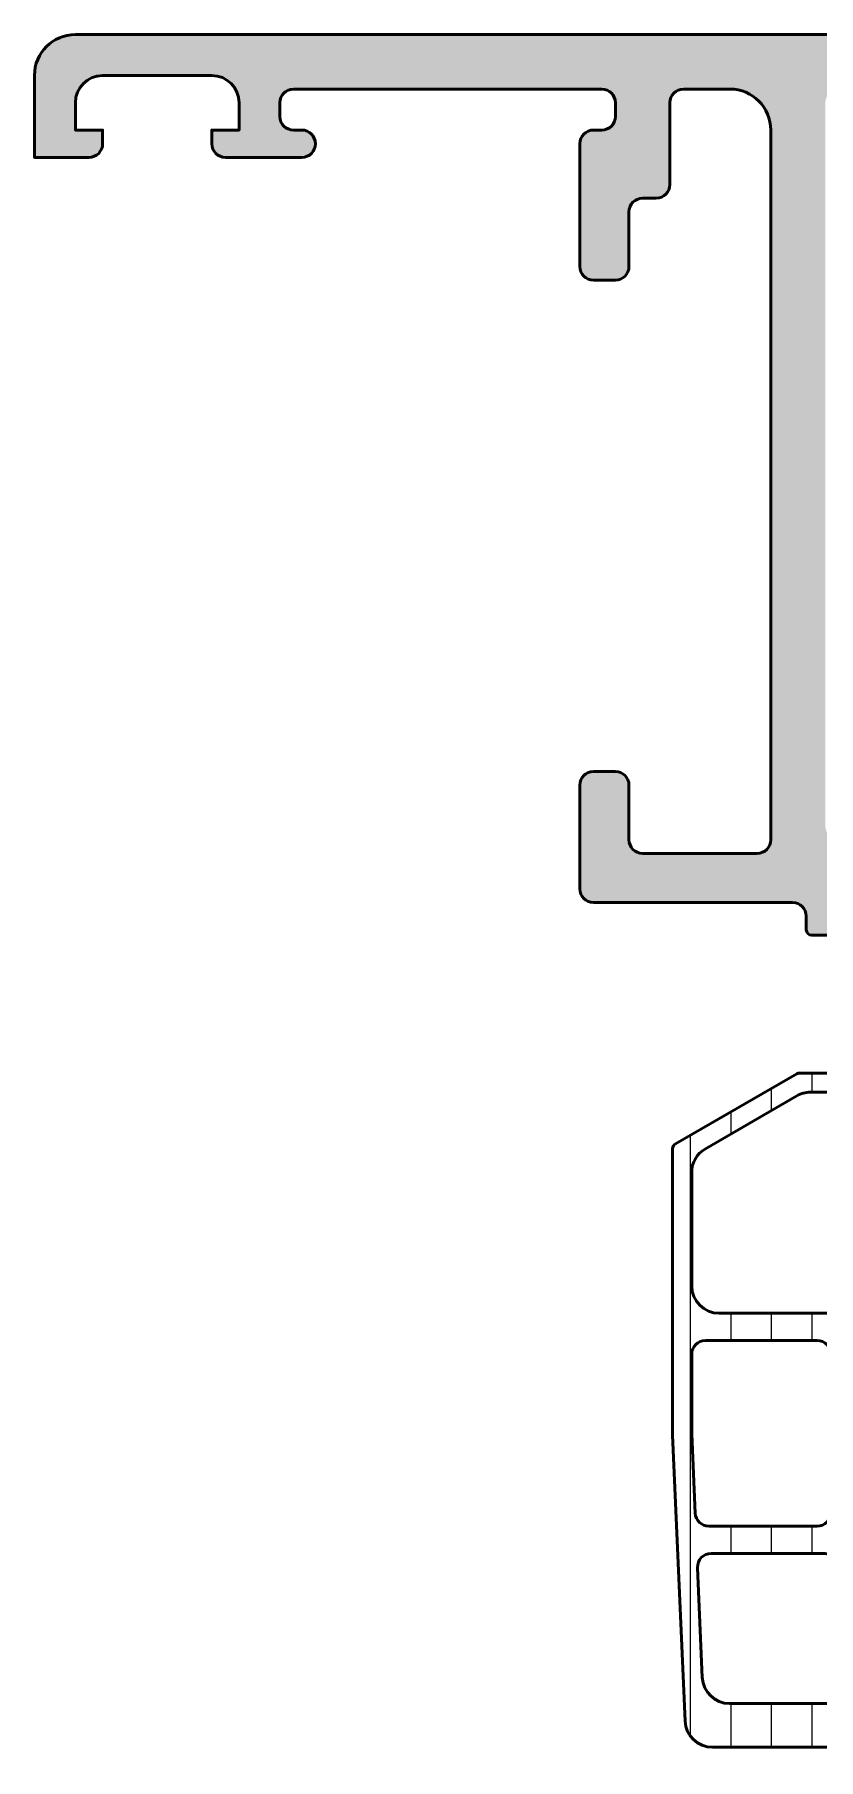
# Model space of a CAD drawing. Extents: x -30 to 140, y 11 to 85.
# Drawn here: x -30 to -1.2, y 21.8 to 85 of the extents above; entities that cross this region are included whole.
import ezdxf

# ---------------------------------------------------------------- set-up
doc = ezdxf.new("R2010")
doc.units = 0
for name, color, linetype, lineweight in [('0S-Alu contour', 7, 'Continuous', 50), ('0S-Alu hatch', 252, 'Continuous', 25), ('0S-Plastic contour', 254, 'Continuous', 50), ('0S-Plastic hatch', 253, 'Continuous', 25)]:
    doc.layers.add(name, color=color, linetype=linetype, lineweight=lineweight)

# ---------------------------------------------------------------- blocks, each defined once
blk = doc.blocks.new('469710__194B0E7C_7B0E_4F81_80D5_0639E736456E_')
at = {"layer": '0S-Alu hatch'}
h = blk.add_hatch(color=256, dxfattribs=at)
edge = h.paths.add_edge_path()
edge.add_line((133.0006443782831, 80.49660616326912), (130.2006443782831, 80.49660616326912))
edge.add_ellipse((130.2006443782831, 80.99660616326913), major_axis=(-0.5, 0), ratio=1, start_angle=-90, end_angle=90, ccw=False)
edge.add_line((130.2006443782831, 81.49660616326912), (130.5006443782831, 81.49660616326912))
edge.add_arc((130.5006443782831, 81.99660616326912), 0.5, 270, 360)
edge.add_line((131.0006443782832, 81.99660616326912), (131.0006443782832, 82.4966061632691))
edge.add_arc((130.5006443782831, 82.4966061632691), 0.5, 0, 90)
edge.add_line((130.5006443782831, 82.99660616326912), (119.2006443782831, 82.99660616326912))
edge.add_arc((119.2006443782831, 82.4966061632691), 0.5, 90, 180)
edge.add_line((118.7006443782831, 82.4966061632691), (118.7006443782831, 81.99660616326912))
edge.add_arc((119.2006443782831, 81.99660616326912), 0.5, 180, 270)
edge.add_line((119.2006443782831, 81.49660616326912), (119.5006443782832, 81.49660616326912))
edge.add_ellipse((119.5006443782832, 80.99660616326913), major_axis=(-0.5, 0), ratio=1, start_angle=180, end_angle=270, ccw=False)
edge.add_line((120.0006443782831, 80.99660616326913), (120.0006443782831, 76.49660616326912))
edge.add_ellipse((119.5006443782832, 76.49660616326912), major_axis=(-0.5, 0), ratio=1, start_angle=90, end_angle=180, ccw=False)
edge.add_line((119.5006443782832, 75.99660616326912), (118.7006443782831, 75.99660616326912))
edge.add_ellipse((118.7006443782831, 76.49660616326912), major_axis=(-0.5, 0), ratio=1, start_angle=0, end_angle=90, ccw=False)
edge.add_line((118.2006443782831, 76.49660616326912), (118.2006443782831, 78.49660616326912))
edge.add_arc((117.7006443782831, 78.49660616326912), 0.5, 0, 90)
edge.add_line((117.7006443782831, 78.99660616326912), (117.2006443782831, 78.99660616326912))
edge.add_ellipse((117.2006443782831, 79.49660616326912), major_axis=(-0.5, 0), ratio=1, start_angle=0, end_angle=90, ccw=False)
edge.add_line((116.7006443782831, 79.49660616326912), (116.7006443782831, 82.4966061632691))
edge.add_arc((116.2006443782831, 82.4966061632691), 0.5, 0, 90)
edge.add_line((116.2006443782831, 82.99660616326912), (114.5006443782832, 82.99660616326912))
edge.add_arc((114.5006443782832, 81.49660616326912), 1.5, 90, 180)
edge.add_line((113.0006443782831, 81.49660616326912), (113.0006443782831, 55.49660616326912))
edge.add_arc((113.5006443782831, 55.49660616326912), 0.5, 180, 270)
edge.add_line((113.5006443782831, 54.99660616326912), (117.7006443782831, 54.99660616326912))
edge.add_arc((117.7006443782831, 55.49660616326912), 0.5, 270, 360)
edge.add_line((118.2006443782831, 55.49660616326912), (118.2006443782831, 57.49660616326912))
edge.add_ellipse((118.7006443782831, 57.49660616326912), major_axis=(-0.5, 0), ratio=1, start_angle=270, end_angle=360, ccw=False)
edge.add_line((118.7006443782831, 57.99660616326912), (119.5006443782832, 57.99660616326912))
edge.add_ellipse((119.5006443782832, 57.49660616326912), major_axis=(-0.5, 0), ratio=1, start_angle=180, end_angle=270, ccw=False)
edge.add_line((120.0006443782831, 57.49660616326912), (120.0006443782831, 53.69660616326912))
edge.add_ellipse((119.5006443782832, 53.69660616326912), major_axis=(-0.5, 0), ratio=1, start_angle=90, end_angle=180, ccw=False)
edge.add_line((119.5006443782832, 53.19660616326912), (112.2006443782831, 53.19660616326912))
edge.add_arc((112.2006443782831, 52.69660616326913), 0.5, 90, 180)
edge.add_line((111.7006443782831, 52.69660616326913), (111.7006443782831, 52.19660616326912))
edge.add_ellipse((111.5006443782831, 52.19660616326912), major_axis=(-0.1999999999999886, 0), ratio=1, start_angle=90, end_angle=180, ccw=False)
edge.add_line((111.5006443782831, 51.99660616326912), (110.4006443782831, 51.99660616326912))
edge.add_ellipse((110.4006443782831, 52.19660616326912), major_axis=(-0.1999999999999886, 0), ratio=1, start_angle=0, end_angle=90, ccw=False)
edge.add_line((110.2006443782831, 52.19660616326912), (110.2006443782831, 52.69660616326913))
edge.add_arc((109.7006443782831, 52.69660616326913), 0.5, 0, 90)
edge.add_line((109.7006443782831, 53.19660616326913), (108.2006443782831, 53.19660616326912))
edge.add_arc((108.2006443782831, 52.69660616326913), 0.5, 90, 180)
edge.add_line((107.7006443782831, 52.69660616326913), (107.7006443782831, 51.99660616326912))
edge.add_arc((107.8006443782832, 51.71376345079449), 0.300000000000007, 109.4712206344939, 180)
edge.add_line((107.5006443782831, 51.71376345079449), (107.5006443782831, 51.27944887574373))
edge.add_arc((107.8006443782832, 51.27944887574373), 0.3000000000000114, 180, 250.5287793655056)
edge.add_line((107.7006443782831, 50.99660616326911), (107.7006443782831, 49.09660616326915))
edge.add_ellipse((107.4006443782831, 49.09660616326915), major_axis=(-0.3000000000000398, 0), ratio=1, start_angle=90, end_angle=180, ccw=False)
edge.add_line((107.4006443782831, 48.79660616326911), (106.4106443782832, 48.79660616326912))
edge.add_ellipse((106.4106443782832, 49.09660616326917), major_axis=(-0.3000000000000398, 0), ratio=1, start_angle=0, end_angle=90, ccw=False)
edge.add_line((106.1106443782831, 49.09660616326917), (106.1106443782832, 51.79660616326911))
edge.add_arc((105.9106443782831, 51.79660616326911), 0.200000000000017, 0, 90)
edge.add_line((105.9106443782831, 51.99660616326912), (101.7006443782831, 51.99660616326912))
edge.add_arc((101.7006443782831, 51.49660616326912), 0.5000000000000071, 90, 180)
edge.add_line((101.2006443782831, 51.49660616326912), (101.2006443782831, 50.79660616326912))
edge.add_line((101.2006443782831, 50.79660616326912), (102.5821398359055, 48.40378584024158))
edge.add_ellipse((102.4625245936348, 48.33472594791743), major_axis=(-0.1381197846483035, 0), ratio=1, start_angle=90, end_angle=209.9999999999983, ccw=False)
edge.add_ellipse((102.4625245936348, 53.19660616326912), major_axis=(-4.999999999999985, 0), ratio=1, start_angle=7.312021926266823, end_angle=90, ccw=False)
edge.add_arc((97.00725191484051, 52.49660616326913), 0.5000000000000064, 7.312021926267911, 89.99999999999675)
edge.add_line((97.00725191484052, 52.99660616326914), (56.50064437828317, 52.99660616326911))
edge.add_arc((56.50064437828317, 52.49660616326911), 0.5, 90, 180)
edge.add_line((56.00064437828317, 52.49660616326911), (56.00064437828317, 48.69660616326913))
edge.add_ellipse((55.50064437828317, 48.69660616326913), major_axis=(-0.5, 0), ratio=1, start_angle=90, end_angle=180, ccw=False)
edge.add_line((55.50064437828317, 48.19660616326913), (54.50064437828316, 48.19660616326913))
edge.add_ellipse((54.50064437828316, 48.69660616326913), major_axis=(-0.5, 0), ratio=1, start_angle=0, end_angle=90, ccw=False)
edge.add_line((54.00064437828317, 48.69660616326913), (54.00064437828317, 52.49660616326911))
edge.add_arc((53.50064437828317, 52.49660616326911), 0.5, 0, 90)
edge.add_line((53.50064437828317, 52.99660616326911), (12.9940368417258, 52.99660616326911))
edge.add_arc((12.9940368417258, 52.49660616326913), 0.4999999999999929, 90, 172.6879780737331)
edge.add_ellipse((7.538764162931471, 53.19660616326912), major_axis=(-4.999999999999994, 0), ratio=1, start_angle=90, end_angle=172.6879780737333, ccw=False)
edge.add_ellipse((7.538764162931471, 48.33472594791743), major_axis=(-0.1381197846482891, 0), ratio=1, start_angle=-29.999999999998693, end_angle=90, ccw=False)
edge.add_line((7.419148920660816, 48.40378584024157), (8.80064437828318, 50.79660616326912))
edge.add_line((8.80064437828318, 50.79660616326912), (8.80064437828318, 51.49660616326912))
edge.add_arc((8.30064437828318, 51.49660616326912), 0.5, 0, 90)
edge.add_line((8.30064437828318, 51.99660616326912), (4.090644378283144, 51.99660616326912))
edge.add_arc((4.090644378283144, 51.79660616326911), 0.200000000000017, 90, 180)
edge.add_line((3.890644378283127, 51.79660616326911), (3.890644378283155, 49.09660616326915))
edge.add_ellipse((3.590644378283144, 49.09660616326917), major_axis=(-0.3000000000000114, 0), ratio=1, start_angle=89.9999999999946, end_angle=180, ccw=False)
edge.add_line((3.590644378283116, 48.79660616326916), (2.600644378283192, 48.79660616326911))
edge.add_ellipse((2.600644378283192, 49.09660616326915), major_axis=(-0.3000000000000398, 0), ratio=1, start_angle=0, end_angle=90, ccw=False)
edge.add_line((2.300644378283152, 49.09660616326915), (2.30064437828318, 50.99660616326911))
edge.add_arc((2.200644378283158, 51.27944887574373), 0.3000000000000003, 289.4712206344948, 360)
edge.add_line((2.500644378283155, 51.27944887574373), (2.500644378283169, 51.71376345079449))
edge.add_arc((2.200644378283158, 51.71376345079449), 0.3000000000000114, 0, 70.52877936550564)
edge.add_line((2.30064437828318, 51.99660616326912), (2.30064437828318, 52.69660616326913))
edge.add_arc((1.80064437828318, 52.69660616326913), 0.5, 0, 90)
edge.add_line((1.80064437828318, 53.19660616326913), (0.3006443782831809, 53.19660616326912))
edge.add_arc((0.3006443782831809, 52.69660616326913), 0.5, 90, 180)
edge.add_line((-0.1993556217168191, 52.69660616326913), (-0.1993556217168191, 52.19660616326912))
edge.add_ellipse((-0.3993556217168077, 52.19660616326912), major_axis=(-0.1999999999999886, 0), ratio=1, start_angle=90, end_angle=180, ccw=False)
edge.add_line((-0.3993556217168077, 51.99660616326912), (-1.49935562171683, 51.99660616326912))
edge.add_ellipse((-1.49935562171683, 52.19660616326912), major_axis=(-0.1999999999999886, 0), ratio=1, start_angle=0, end_angle=90, ccw=False)
edge.add_line((-1.699355621716819, 52.19660616326912), (-1.699355621716819, 52.69660616326913))
edge.add_arc((-2.199355621716819, 52.69660616326913), 0.5, 0, 90)
edge.add_line((-2.199355621716819, 53.19660616326913), (-9.49935562171683, 53.19660616326912))
edge.add_ellipse((-9.49935562171683, 53.6966061632691), major_axis=(-0.4999999999999858, 0), ratio=1, start_angle=0, end_angle=90, ccw=False)
edge.add_line((-9.999355621716816, 53.6966061632691), (-9.99935562171683, 57.49660616326912))
edge.add_ellipse((-9.49935562171683, 57.49660616326912), major_axis=(-0.5, 0), ratio=1, start_angle=270, end_angle=360, ccw=False)
edge.add_line((-9.49935562171683, 57.99660616326912), (-8.699355621716819, 57.99660616326912))
edge.add_ellipse((-8.699355621716819, 57.49660616326912), major_axis=(-0.5, 0), ratio=1, start_angle=180, end_angle=270, ccw=False)
edge.add_line((-8.199355621716819, 57.49660616326912), (-8.199355621716819, 55.49660616326912))
edge.add_arc((-7.699355621716819, 55.49660616326912), 0.5, 180, 270)
edge.add_line((-7.699355621716819, 54.99660616326912), (-3.49935562171683, 54.99660616326912))
edge.add_arc((-3.49935562171683, 55.49660616326912), 0.5, 270, 360)
edge.add_line((-2.99935562171683, 55.49660616326912), (-2.99935562171683, 81.49660616326912))
edge.add_arc((-4.49935562171683, 81.49660616326912), 1.5, 0, 90)
edge.add_line((-4.49935562171683, 82.99660616326912), (-6.199355621716819, 82.99660616326912))
edge.add_arc((-6.199355621716819, 82.4966061632691), 0.5, 90, 180)
edge.add_line((-6.699355621716819, 82.4966061632691), (-6.699355621716819, 79.49660616326912))
edge.add_ellipse((-7.199355621716819, 79.49660616326912), major_axis=(-0.5, 0), ratio=1, start_angle=90, end_angle=180, ccw=False)
edge.add_line((-7.199355621716819, 78.99660616326912), (-7.699355621716819, 78.99660616326912))
edge.add_arc((-7.699355621716819, 78.49660616326912), 0.5, 90, 180)
edge.add_line((-8.199355621716819, 78.49660616326912), (-8.199355621716819, 76.49660616326912))
edge.add_ellipse((-8.699355621716819, 76.49660616326912), major_axis=(-0.5, 0), ratio=1, start_angle=90, end_angle=180, ccw=False)
edge.add_line((-8.699355621716819, 75.99660616326912), (-9.49935562171683, 75.99660616326912))
edge.add_ellipse((-9.49935562171683, 76.49660616326912), major_axis=(-0.5, 0), ratio=1, start_angle=0, end_angle=90, ccw=False)
edge.add_line((-9.99935562171683, 76.49660616326912), (-9.99935562171683, 80.99660616326913))
edge.add_ellipse((-9.49935562171683, 80.99660616326913), major_axis=(-0.5, 0), ratio=1, start_angle=270, end_angle=360, ccw=False)
edge.add_line((-9.49935562171683, 81.49660616326912), (-9.199355621716819, 81.49660616326912))
edge.add_arc((-9.199355621716819, 81.99660616326912), 0.5, 270, 360)
edge.add_line((-8.699355621716819, 81.99660616326912), (-8.699355621716848, 82.4966061632691))
edge.add_arc((-9.199355621716819, 82.4966061632691), 0.5, 0, 90)
edge.add_line((-9.199355621716819, 82.99660616326912), (-20.49935562171683, 82.99660616326912))
edge.add_arc((-20.49935562171683, 82.4966061632691), 0.5, 90, 180)
edge.add_line((-20.99935562171683, 82.4966061632691), (-20.99935562171683, 81.99660616326912))
edge.add_arc((-20.49935562171683, 81.99660616326912), 0.5, 180, 270)
edge.add_line((-20.49935562171683, 81.49660616326912), (-20.19935562171682, 81.49660616326912))
edge.add_ellipse((-20.19935562171682, 80.99660616326913), major_axis=(-0.5, 0), ratio=1, start_angle=90, end_angle=270, ccw=False)
edge.add_line((-20.19935562171682, 80.49660616326912), (-22.99935562171683, 80.49660616326912))
edge.add_ellipse((-22.99935562171683, 80.99660616326913), major_axis=(-0.5, 0), ratio=1, start_angle=0, end_angle=90, ccw=False)
edge.add_line((-23.49935562171683, 80.99660616326913), (-23.49935562171683, 81.49660616326912))
edge.add_line((-23.49935562171683, 81.49660616326912), (-22.49935562171683, 81.49660616326912))
edge.add_line((-22.49935562171683, 81.49660616326912), (-22.49935562171683, 82.4966061632691))
edge.add_arc((-23.49935562171683, 82.4966061632691), 1, 0, 90)
edge.add_line((-23.49935562171683, 83.49660616326913), (-27.49935562171683, 83.49660616326913))
edge.add_arc((-27.49935562171683, 82.4966061632691), 1, 90, 180)
edge.add_line((-28.49935562171683, 82.4966061632691), (-28.49935562171683, 81.49660616326912))
edge.add_line((-28.49935562171683, 81.49660616326912), (-27.49935562171683, 81.49660616326912))
edge.add_line((-27.49935562171683, 81.49660616326912), (-27.49935562171683, 80.99660616326913))
edge.add_ellipse((-27.99935562171683, 80.99660616326913), major_axis=(-0.5, 0), ratio=1, start_angle=90, end_angle=180, ccw=False)
edge.add_line((-27.99935562171683, 80.49660616326912), (-29.99935562171683, 80.49660616326912))
edge.add_line((-29.99935562171683, 80.49660616326912), (-29.99935562171683, 83.49660616326913))
edge.add_ellipse((-28.49935562171683, 83.49660616326913), major_axis=(-1.5, 0), ratio=1, start_angle=270, end_angle=360, ccw=False)
edge.add_line((-28.49935562171683, 84.9966061632691), (138.5006443782831, 84.9966061632691))
edge.add_ellipse((138.5006443782831, 83.49660616326913), major_axis=(-1.5, 0), ratio=1, start_angle=180, end_angle=270, ccw=False)
edge.add_line((140.0006443782831, 83.49660616326913), (140.0006443782831, 80.49660616326912))
edge.add_line((140.0006443782831, 80.49660616326912), (138.0006443782831, 80.49660616326912))
edge.add_ellipse((138.0006443782831, 80.99660616326913), major_axis=(-0.5, 0), ratio=1, start_angle=0, end_angle=90, ccw=False)
edge.add_line((137.5006443782831, 80.99660616326913), (137.5006443782831, 81.49660616326912))
edge.add_line((137.5006443782831, 81.49660616326912), (138.5006443782831, 81.49660616326912))
edge.add_line((138.5006443782831, 81.49660616326912), (138.5006443782831, 82.4966061632691))
edge.add_arc((137.5006443782831, 82.4966061632691), 1, 0, 90)
edge.add_line((137.5006443782831, 83.49660616326913), (133.5006443782831, 83.49660616326913))
edge.add_arc((133.5006443782831, 82.4966061632691), 1, 90, 180)
edge.add_line((132.5006443782831, 82.4966061632691), (132.5006443782831, 81.49660616326912))
edge.add_line((132.5006443782831, 81.49660616326912), (133.5006443782831, 81.49660616326912))
edge.add_line((133.5006443782831, 81.49660616326912), (133.5006443782831, 80.99660616326913))
edge.add_ellipse((133.0006443782831, 80.99660616326913), major_axis=(-0.5, 0), ratio=1, start_angle=90, end_angle=180, ccw=False)
edge = h.paths.add_edge_path()
edge.add_arc((110.5006443782831, 82.4966061632691), 0.5, 0, 90)
edge.add_line((110.5006443782831, 82.99660616326912), (-0.4993556217168305, 82.99660616326912))
edge.add_arc((-0.4993556217168305, 82.4966061632691), 0.5, 90, 180)
edge.add_line((-0.9993556217168303, 82.4966061632691), (-0.9993556217168303, 55.99660616326911))
edge.add_arc((-0.4993556217168305, 55.99660616326911), 0.5, 180, 270)
edge.add_line((-0.4993556217168305, 55.49660616326911), (23.50064437828317, 55.49660616326912))
edge.add_arc((23.50064437828317, 55.99660616326912), 0.5, 270, 360)
edge.add_line((24.00064437828317, 55.99660616326912), (24.00064437828317, 59.28850691972127))
edge.add_arc((23.50064437828317, 59.28850691972127), 0.5, 0, 67.97568716295794)
edge.add_ellipse((25.00064437828317, 62.9966061632691), major_axis=(-3.5, 0), ratio=1, start_angle=0, end_angle=67.9756871629578, ccw=False)
edge.add_line((21.50064437828317, 62.9966061632691), (21.50064437828317, 66.99660616326912))
edge.add_ellipse((22.00064437828317, 66.99660616326912), major_axis=(-0.5, 0), ratio=1, start_angle=270, end_angle=360, ccw=False)
edge.add_line((22.00064437828317, 67.49660616326912), (23.55064437828335, 67.49660616326912))
edge.add_ellipse((23.55064437828335, 66.99660616326912), major_axis=(-0.5, 0), ratio=1, start_angle=180, end_angle=270, ccw=False)
edge.add_line((24.05064437828335, 66.99660616326912), (24.05064437828315, 64.2213510346607))
edge.add_ellipse((23.75064437828317, 64.2213510346607), major_axis=(-0.3000000000000011, 0), ratio=1, start_angle=60.06220358873628, end_angle=180, ccw=False)
edge.add_arc((25.00064437828317, 62.9966061632691), 1.700000000000005, 145.4229183880537, 214.5770816119463)
edge.add_ellipse((23.75064437828317, 61.77186129187752), major_axis=(-0.2999999999999829, 0), ratio=1, start_angle=180, end_angle=299.9377964112651, ccw=False)
edge.add_line((24.05064437828315, 61.77186129187752), (24.05064437828315, 61.29366752667648))
edge.add_arc((25.00064437828317, 62.99660616326912), 1.950000000000003, 240.8446345737166, 299.1553654262835)
edge.add_line((25.95064437828319, 61.29366752667649), (25.95064437828319, 61.77186129187752))
edge.add_ellipse((26.25064437828317, 61.77186129187754), major_axis=(-0.2999999999999888, 0), ratio=1, start_angle=240.0622035887343, end_angle=360, ccw=False)
edge.add_arc((25.00064437828317, 62.99660616326912), 1.700000000000005, 325.4229183880535, 394.5770816119463)
edge.add_ellipse((26.25064437828317, 64.2213510346607), major_axis=(-0.3000000000000114, 0), ratio=1, start_angle=0, end_angle=119.93779641126511, ccw=False)
edge.add_line((25.95064437828316, 64.2213510346607), (25.95064437828316, 64.49660616326909))
edge.add_ellipse((26.95064437828319, 64.49660616326908), major_axis=(-1.000000000000035, 0), ratio=1, start_angle=269.9999999999984, end_angle=360, ccw=False)
edge.add_line((26.95064437828321, 65.49660616326912), (27.00064437828317, 65.49660616326912))
edge.add_ellipse((27.00064437828317, 64.49660616326908), major_axis=(-1.000000000000028, 0), ratio=1, start_angle=216.8698976458454, end_angle=270, ccw=False)
edge.add_ellipse((25.00064437828317, 62.9966061632691), major_axis=(-3.500000000000007, 0), ratio=1, start_angle=112.02431283704209, end_angle=216.869897645844, ccw=False)
edge.add_arc((26.50064437828317, 59.28850691972127), 0.500000000000002, 112.0243128370424, 180)
edge.add_line((26.00064437828317, 59.28850691972127), (26.00064437828317, 55.99660616326911))
edge.add_arc((26.50064437828317, 55.99660616326911), 0.5, 180, 270)
edge.add_line((26.50064437828317, 55.49660616326911), (83.50064437828317, 55.49660616326913))
edge.add_arc((83.50064437828317, 55.99660616326913), 0.5, 270, 360)
edge.add_line((84.00064437828318, 55.99660616326913), (84.00064437828318, 59.28850691972127))
edge.add_arc((83.50064437828317, 59.28850691972127), 0.5, 0, 67.97568716295794)
edge.add_ellipse((85.00064437828317, 62.9966061632691), major_axis=(-3.50000000000001, 0), ratio=1, start_angle=-36.86989764584399, end_angle=67.97568716295791, ccw=False)
edge.add_ellipse((83.00064437828316, 64.49660616326909), major_axis=(-1.000000000000028, 0), ratio=1, start_angle=270, end_angle=323.1301023541553, ccw=False)
edge.add_line((83.00064437828316, 65.49660616326912), (83.05064437828312, 65.49660616326912))
edge.add_ellipse((83.05064437828315, 64.49660616326908), major_axis=(-1.000000000000028, 0), ratio=1, start_angle=180, end_angle=270.00000000000165, ccw=False)
edge.add_line((84.05064437828318, 64.49660616326908), (84.05064437828315, 64.2213510346607))
edge.add_ellipse((83.75064437828317, 64.2213510346607), major_axis=(-0.3000000000000011, 0), ratio=1, start_angle=60.06220358873628, end_angle=180, ccw=False)
edge.add_arc((85.00064437828317, 62.99660616326912), 1.699999999999997, 145.4229183880541, 214.5770816119461)
edge.add_ellipse((83.75064437828317, 61.77186129187754), major_axis=(-0.2999999999999829, 0), ratio=1, start_angle=180, end_angle=299.9377964112644, ccw=False)
edge.add_line((84.05064437828315, 61.77186129187754), (84.05064437828315, 61.29366752667648))
edge.add_arc((85.00064437828317, 62.99660616326912), 1.950000000000003, 240.8446345737166, 299.1553654262835)
edge.add_line((85.95064437828319, 61.29366752667649), (85.95064437828319, 61.77186129187752))
edge.add_ellipse((86.25064437828317, 61.77186129187754), major_axis=(-0.2999999999999888, 0), ratio=1, start_angle=240.0622035887343, end_angle=360, ccw=False)
edge.add_arc((85.00064437828317, 62.99660616326912), 1.700000000000005, 325.4229183880535, 394.5770816119463)
edge.add_ellipse((86.25064437828317, 64.2213510346607), major_axis=(-0.3000000000000114, 0), ratio=1, start_angle=0, end_angle=119.93779641126511, ccw=False)
edge.add_line((85.95064437828316, 64.2213510346607), (85.95064437828297, 66.99660616326908))
edge.add_ellipse((86.45064437828299, 66.99660616326912), major_axis=(-0.5, 0), ratio=1, start_angle=270, end_angle=360, ccw=False)
edge.add_line((86.45064437828299, 67.49660616326912), (88.00064437828316, 67.49660616326912))
edge.add_ellipse((88.00064437828316, 66.99660616326912), major_axis=(-0.5, 0), ratio=1, start_angle=180, end_angle=270, ccw=False)
edge.add_line((88.50064437828317, 66.99660616326912), (88.50064437828317, 62.99660616326911))
edge.add_ellipse((85.00064437828317, 62.9966061632691), major_axis=(-3.5, 0), ratio=1, start_angle=112.02431283704209, end_angle=180, ccw=False)
edge.add_arc((86.50064437828318, 59.28850691972127), 0.500000000000002, 112.024312837042, 180)
edge.add_line((86.00064437828317, 59.28850691972127), (86.00064437828317, 55.99660616326914))
edge.add_arc((86.50064437828318, 55.99660616326913), 0.5, 180, 270.0000000000033)
edge.add_line((86.50064437828318, 55.49660616326913), (110.5006443782831, 55.49660616326914))
edge.add_arc((110.5006443782831, 55.99660616326914), 0.5, 270, 360)
edge.add_line((111.0006443782831, 55.99660616326914), (111.0006443782831, 82.4966061632691))
at = {"layer": '0S-Alu contour', "color": 7}
for points in [[(-28.49935562171683, 84.9966061632691), (138.5006443782831, 84.9966061632691)], [(-27.99935562171683, 80.49660616326912), (-29.99935562171683, 80.49660616326912), (-29.99935562171683, 83.49660616326913)], [(-23.49935562171683, 83.49660616326913), (-27.49935562171683, 83.49660616326913)], [(-9.199355621716819, 82.99660616326912), (-20.49935562171683, 82.99660616326912)], [(-4.49935562171683, 82.99660616326912), (-6.199355621716819, 82.99660616326912)], [(-28.49935562171683, 82.4966061632691), (-28.49935562171683, 81.49660616326912), (-27.49935562171683, 81.49660616326912), (-27.49935562171683, 80.99660616326913)], [(-23.49935562171683, 80.99660616326913), (-23.49935562171683, 81.49660616326912), (-22.49935562171683, 81.49660616326912), (-22.49935562171683, 82.4966061632691)], [(-20.99935562171683, 82.4966061632691), (-20.99935562171683, 81.99660616326912)], [(-8.699355621716819, 81.99660616326912), (-8.699355621716848, 82.4966061632691)], [(-6.699355621716819, 82.4966061632691), (-6.699355621716819, 79.49660616326912)], [(-20.49935562171683, 81.49660616326912), (-20.19935562171682, 81.49660616326912)], [(-9.99935562171683, 76.49660616326912), (-9.99935562171683, 80.99660616326913)], [(-9.49935562171683, 81.49660616326912), (-9.199355621716819, 81.49660616326912)], [(-2.99935562171683, 55.49660616326912), (-2.99935562171683, 81.49660616326912)], [(-20.19935562171682, 80.49660616326912), (-22.99935562171683, 80.49660616326912)], [(-8.199355621716819, 78.49660616326912), (-8.199355621716819, 76.49660616326912)], [(-7.199355621716819, 78.99660616326912), (-7.699355621716819, 78.99660616326912)], [(-8.699355621716819, 75.99660616326912), (-9.49935562171683, 75.99660616326912)], [(-9.49935562171683, 57.99660616326912), (-8.699355621716819, 57.99660616326912)], [(-9.999355621716816, 53.6966061632691), (-9.99935562171683, 57.49660616326912)], [(-8.199355621716819, 57.49660616326912), (-8.199355621716819, 55.49660616326912)], [(-7.699355621716819, 54.99660616326912), (-3.49935562171683, 54.99660616326912)], [(-2.199355621716819, 53.19660616326913), (-9.49935562171683, 53.19660616326912)], [(-1.699355621716819, 52.19660616326912), (-1.699355621716819, 52.69660616326913)], [(-0.3993556217168077, 51.99660616326912), (-1.49935562171683, 51.99660616326912)]]:
    blk.add_lwpolyline(points, dxfattribs=at)
at = {"layer": '0S-Alu contour', "color": 7, "extrusion": (0, 0, -1)}
for centre, radius, start, end in [((28.49935562171683, 83.49660616326913), 1.5, 0, 90), ((27.99935562171683, 80.99660616326913), 0.5, 180, 270), ((22.99935562171683, 80.99660616326913), 0.5, 270, 0), ((20.19935562171682, 80.99660616326913), 0.5, 90, 270), ((9.49935562171683, 80.99660616326913), 0.5, 0, 90), ((7.199355621716819, 79.49660616326912), 0.5, 180, 270), ((9.49935562171683, 76.49660616326912), 0.5, 270, 0), ((8.699355621716819, 76.49660616326912), 0.5, 180, 270), ((9.49935562171683, 57.49660616326912), 0.5, 0, 90), ((8.699355621716819, 57.49660616326912), 0.5, 90, 180), ((9.49935562171683, 53.6966061632691), 0.4999999999999858, 270, 0), ((1.49935562171683, 52.19660616326912), 0.1999999999999886, 270, 0)]:
    blk.add_arc(centre, radius, start, end, dxfattribs=at)
at = {"layer": '0S-Alu contour', "color": 7}
for centre, radius, start, end in [((-27.49935562171683, 82.4966061632691), 1, 90, 180), ((-23.49935562171683, 82.4966061632691), 1, 0, 90), ((-20.49935562171683, 82.4966061632691), 0.5, 90, 180), ((-9.199355621716819, 82.4966061632691), 0.5, 0, 90), ((-6.199355621716819, 82.4966061632691), 0.5, 90, 180), ((-4.49935562171683, 81.49660616326912), 1.5, 0, 90), ((-20.49935562171683, 81.99660616326912), 0.5, 180, 270), ((-9.199355621716819, 81.99660616326912), 0.5, 270, 0), ((-7.699355621716819, 78.49660616326912), 0.5, 90, 180), ((-7.699355621716819, 55.49660616326912), 0.5, 180, 270), ((-3.49935562171683, 55.49660616326912), 0.5, 270, 0), ((-2.199355621716819, 52.69660616326913), 0.5, 0, 90)]:
    blk.add_arc(centre, radius, start, end, dxfattribs=at)
blk = doc.blocks.new('278043__5DA3A307_9FDA_4F9B_BC77_77CA579B239A___285E63DD_7C89_4695_984F_07F0DBDED128_')
at = {"layer": '0S-Plastic hatch'}
h = blk.add_hatch(dxfattribs=at)
h.set_pattern_fill('ANSI31', color=256, scale=0.4680000000000001, angle=45, style=0)
h.set_pattern_definition([(90, (0, 0), (-1.4859, 0), [])])
edge = h.paths.add_edge_path()
edge.add_line((-2.045778623709338, 46.91981124402603), (-6.499368462195576, 44.3485299519158))
edge.add_arc((-6.399368462195582, 44.17532487115892), 0.1999999999999902, 119.9999999999997, 180)
edge.add_line((-6.59936846219557, 44.17532487115892), (-6.59936846219557, 33.7203090151069))
edge.add_arc((-5.599368462195542, 33.72030901510687), 1.000000000000028, 180, 182.499999999998)
edge.add_line((-6.598416683777429, 33.67668962774157), (-6.141124941522605, 23.20298677590379))
edge.add_arc((-5.142076719940746, 23.24660616326913), 1.000000000000001, 182.5000000000001, 269.9999999999998)
edge.add_line((-5.142076719940749, 22.24660616326913), (2.100631537804446, 22.24660616326913))
edge.add_ellipse((2.100631537804446, 22.04660616326914), major_axis=(-0.1999999999999886, 0), ratio=1, start_angle=180, end_angle=270, ccw=False)
edge.add_line((2.300631537804434, 22.04660616326914), (2.300631537804434, 21.99660616326913))
edge.add_arc((2.500631537804423, 21.99660616326913), 0.1999999999999886, 180, 270)
edge.add_line((2.500631537804423, 21.79660616326914), (4.131022590738041, 21.79660616326913))
edge.add_arc((4.131022590738041, 21.99660616326911), 0.1999999999999886, 270, 355.0000000000033)
edge.add_line((4.330261530356381, 21.97917501471959), (4.399489947231955, 22.77045944044482))
edge.add_arc((4.100631537804446, 22.79660616326913), 0.299999999999987, 354.9999999999978, 450)
edge.add_line((4.100631537804446, 23.09660616326912), (3.713968372542183, 23.09660616326912))
edge.add_ellipse((5.300631537804434, 23.94660616326913), major_axis=(-1.800000000000008, 0), ratio=1, start_angle=151.8213572594703, end_angle=28.178642740529824, ccw=False)
edge.add_line((6.887294703066686, 23.09660616326912), (6.500631537804423, 23.09660616326912))
edge.add_arc((6.500631537804423, 22.79660616326913), 0.29999999999999, 90, 185.0000000000022)
edge.add_line((6.201773128376913, 22.77045944044482), (6.271001545252488, 21.97917501471959))
edge.add_arc((6.470240484870828, 21.99660616326911), 0.1999999999999897, 184.9999999999967, 270)
edge.add_line((6.470240484870828, 21.79660616326913), (8.100631537804446, 21.79660616326913))
edge.add_arc((8.100631537804446, 22.29660616326913), 0.5, 270, 360)
edge.add_line((8.600631537804446, 22.29660616326913), (8.600631537804446, 24.79660616326913))
edge.add_ellipse((10.10063153780444, 24.79660616326913), major_axis=(-1.5, 0), ratio=1, start_angle=270, end_angle=360, ccw=False)
edge.add_line((10.10063153780444, 26.29660616326912), (12.04406016638728, 26.29660616326912))
edge.add_ellipse((12.04406016638725, 23.79660616326913), major_axis=(-2.499999999999985, 0), ratio=1, start_angle=224.4270040008051, end_angle=269.9999999999994, ccw=False)
edge.add_arc((14.90063153780443, 26.59660616326914), 1.500000000000039, 224.4270040008061, 270)
edge.add_line((14.90063153780443, 25.0966061632691), (17.4256315378044, 25.09660616326912))
edge.add_arc((17.42563153780443, 26.59660616326911), 1.499999999999985, 269.9999999999989, 318.1896851042198)
edge.add_ellipse((18.76727232430429, 25.39660616326911), major_axis=(-0.2999999999999987, 0), ratio=1, start_angle=270, end_angle=318.189685104226, ccw=False)
edge.add_line((18.76727232430429, 25.6966061632691), (51.7756315378044, 25.69660616326912))
edge.add_arc((51.7756315378044, 26.19660616326912), 0.5, 270, 360)
edge.add_line((52.2756315378044, 26.19660616326912), (52.2756315378044, 26.59660616326912))
edge.add_arc((51.7756315378044, 26.59660616326912), 0.5, 0, 90)
edge.add_line((51.7756315378044, 27.09660616326913), (19.03808308746411, 27.09660616326912))
edge.add_ellipse((19.03808308746414, 27.3966061632691), major_axis=(-0.2999999999999829, 0), ratio=1, start_angle=26.387799961237988, end_angle=89.9999999999946, ccw=False)
edge.add_arc((17.42563153780446, 26.5966061632691), 1.500000000000008, 26.38779996124461, 90.00000000000217)
edge.add_line((17.4256315378044, 28.0966061632691), (1.92867304513544, 28.09660616326912))
edge.add_ellipse((1.928673045135411, 29.09660616326913), major_axis=(-1.000000000000014, 0), ratio=1, start_angle=27.000000000000625, end_angle=90.00000000000159, ccw=False)
edge.add_line((1.037666520947034, 28.64261566352957), (0.5551282757102456, 29.58965029293941))
edge.add_ellipse((1.000631537804423, 29.8166455428092), major_axis=(-0.500000000000001, 0), ratio=1, start_angle=0, end_angle=27.000000000001705, ccw=False)
edge.add_line((0.5006315378044235, 29.8166455428092), (0.5006315378044235, 36.33949938208256))
edge.add_ellipse((1.000631537804423, 36.33949938208257), major_axis=(-0.5, 0), ratio=1, start_angle=315, end_angle=360, ccw=False)
edge.add_line((0.6470781472111469, 36.69305277267584), (4.014845100177524, 40.06081972564221))
edge.add_arc((2.600631537804417, 41.4750332880153), 2.000000000000004, 315.0000000000002, 360)
edge.add_line((4.600631537804424, 41.4750332880153), (4.600631537804417, 44.64660616326912))
edge.add_ellipse((5.600631537804417, 44.64660616326912), major_axis=(-1, 0), ratio=1, start_angle=270, end_angle=360, ccw=False)
edge.add_line((5.600631537804417, 45.64660616326912), (17.4256315378044, 45.64660616326912))
edge.add_arc((17.4256315378044, 47.14660616326913), 1.500000000000014, 270, 333.6122000387565)
edge.add_ellipse((19.03808308746409, 46.3466061632691), major_axis=(-0.2999999999999743, 0), ratio=1, start_angle=269.99999999999454, end_angle=333.6122000387516, ccw=False)
edge.add_line((19.03808308746411, 46.64660616326908), (51.7756315378044, 46.64660616326911))
edge.add_arc((51.7756315378044, 47.14660616326912), 0.5, 270, 360)
edge.add_line((52.2756315378044, 47.14660616326912), (52.2756315378044, 47.54660616326912))
edge.add_arc((51.7756315378044, 47.54660616326912), 0.5, 0, 90)
edge.add_line((51.7756315378044, 48.04660616326913), (18.76727232430429, 48.04660616326913))
edge.add_ellipse((18.76727232430429, 48.34660616326914), major_axis=(-0.3000000000000114, 0), ratio=1, start_angle=41.81031489577708, end_angle=90, ccw=False)
edge.add_arc((17.4256315378044, 47.14660616326913), 1.499999999999984, 41.81031489577882, 90)
edge.add_line((17.4256315378044, 48.64660616326911), (14.90063153780443, 48.64660616326911))
edge.add_arc((14.90063153780443, 47.14660616326909), 1.500000000000021, 90, 135.5729959991946)
edge.add_ellipse((12.04406016638725, 49.9466061632691), major_axis=(-2.500000000000005, 0), ratio=1, start_angle=90.00000000000068, end_angle=135.5729959991947, ccw=False)
edge.add_line((12.04406016638728, 47.4466061632691), (7.500631537804423, 47.44660616326913))
edge.add_ellipse((7.500631537804451, 47.74660616326912), major_axis=(-0.29999999999999, 0), ratio=1, start_angle=0, end_angle=89.9999999999946, ccw=False)
edge.add_line((7.200631537804461, 47.74660616326912), (7.20063153780444, 47.90000362289069))
edge.add_ellipse((8.128102328576574, 47.84372602563975), major_axis=(-0.9291766439637967, 0), ratio=1, start_angle=340.2744012610984, end_angle=356.52763173019645, ccw=False)
edge.add_line((7.253449916273524, 48.15733787704254), (8.602488021950165, 50.49394041742098))
edge.add_arc((7.797469900940711, 51.00195101824224), 0.9519080552765451, 327.7458261597055, 452.8203612618197)
edge.add_line((7.750631537804451, 51.95270604107362), (4.400631537804457, 51.95270604107362))
edge.add_arc((4.33523749260874, 51.54559584293315), 0.4123288670188256, 80.87454024768813, 188.2252226199085)
edge.add_line((3.927150109478404, 51.48660616326914), (3.927150109478361, 49.08660616326912))
edge.add_ellipse((3.540743931116679, 49.1576458910459), major_axis=(-0.3928821421223898, 0), ratio=1, start_angle=98.76786081523028, end_angle=169.582654952338, ccw=False)
edge.add_line((3.600631537804446, 48.7693549535211), (2.800631537804434, 48.7693549535211))
edge.add_arc((2.772379192371488, 48.2983086679163), 0.4718927825306659, 86.56763394937238, 181.4210280298484)
edge.add_line((2.300631537804434, 48.28660616326914), (2.300631537804434, 47.14660616326912))
edge.add_ellipse((2.100631537804446, 47.14660616326912), major_axis=(-0.1999999999999886, 0), ratio=1, start_angle=90, end_angle=180, ccw=False)
edge.add_line((2.100631537804446, 46.94660616326912), (-1.945778623709344, 46.94660616326912))
edge.add_arc((-1.945778623709372, 46.74660616326913), 0.1999999999999886, 89.99999999999186, 119.9999999999906)
edge = h.paths.add_edge_path()
edge.add_line((-0.1520596556536873, 38.14660616326913), (-4.899368462195553, 38.14660616326912))
edge.add_ellipse((-4.899368462195553, 39.14660616326912), major_axis=(-1, 0), ratio=1, start_angle=0, end_angle=90, ccw=False)
edge.add_line((-5.899368462195553, 39.14660616326912), (-5.899368462195553, 43.30929946737447))
edge.add_ellipse((-4.899368462195553, 43.30929946737447), major_axis=(-1.000000000000001, 0), ratio=1, start_angle=299.99999999999994, end_angle=360, ccw=False)
edge.add_line((-5.399368462195553, 44.17532487115892), (-2.04385483506266, 46.11263156705356))
edge.add_ellipse((-1.54385483506266, 45.24660616326912), major_axis=(-1, 0), ratio=1, start_angle=270, end_angle=299.99999999999994, ccw=False)
edge.add_line((-1.54385483506266, 46.24660616326912), (2.300631537804406, 46.24660616326912))
edge.add_ellipse((2.300631537804406, 45.24660616326912), major_axis=(-1, 0), ratio=1, start_angle=180, end_angle=270, ccw=False)
edge.add_line((3.300631537804406, 45.24660616326912), (3.300631537804406, 41.59929735672722))
edge.add_ellipse((2.300631537804406, 41.59929735672722), major_axis=(-0.9999999999999974, 0), ratio=1, start_angle=135.0000000000006, end_angle=180, ccw=False)
edge.add_line((3.007738318990959, 40.89219057554069), (0.555047125532866, 38.43949938208258))
edge.add_ellipse((-0.1520596556536873, 39.14660616326913), major_axis=(-1, 0), ratio=1, start_angle=90, end_angle=135.0000000000004, ccw=False)
edge = h.paths.add_edge_path()
edge.add_ellipse((-5.186387463195757, 28.84660616326913), major_axis=(-0.5, 0), ratio=1, start_angle=-90, end_angle=2.5000000000001137, ccw=False)
edge.add_line((-5.186387463195757, 29.34660616326913), (-1.086459057867159, 29.34660616326912))
edge.add_ellipse((-1.086459057867159, 28.84660616326913), major_axis=(-0.4999999999999914, 0), ratio=1, start_angle=206.9999999999996, end_angle=270, ccw=False)
edge.add_line((-0.6409557957729817, 29.0736014131389), (1.651908726951944, 24.5736014131389))
edge.add_ellipse((1.206405464857766, 24.34660616326913), major_axis=(-0.4999999999999929, 0), ratio=1, start_angle=90, end_angle=206.9999999999996, ccw=False)
edge.add_line((1.206405464857766, 23.84660616326913), (-4.511267348980059, 23.84660616326914))
edge.add_ellipse((-4.511267348980055, 24.84660616326914), major_axis=(-1.000000000000001, 0), ratio=1, start_angle=2.5000000000001137, end_angle=89.99999999999977, ccw=False)
edge.add_line((-5.510315570561914, 24.8029867759038), (-5.685911573986686, 28.82479646958646))
edge = h.paths.add_edge_path()
edge.add_ellipse((-5.399368462195553, 36.64660616326911), major_axis=(-0.5, 0), ratio=1, start_angle=270, end_angle=360, ccw=False)
edge.add_line((-5.399368462195553, 37.14660616326912), (-1.299368462195587, 37.14660616326912))
edge.add_ellipse((-1.299368462195587, 36.64660616326912), major_axis=(-0.5, 0), ratio=1, start_angle=180, end_angle=270, ccw=False)
edge.add_line((-0.7993684621955879, 36.64660616326912), (-0.7993684621955879, 30.84660616326913))
edge.add_ellipse((-1.299368462195587, 30.84660616326913), major_axis=(-0.5, 0), ratio=1, start_angle=90, end_angle=180, ccw=False)
edge.add_line((-1.299368462195587, 30.34660616326912), (-5.27370934901279, 30.34660616326912))
edge.add_ellipse((-5.27370934901279, 30.84660616326913), major_axis=(-0.5000000000000006, 0), ratio=1, start_angle=2.5000000000001137, end_angle=90, ccw=False)
edge.add_line((-5.773233459803719, 30.82479646958645), (-5.899368462195553, 33.71376299182024))
edge.add_line((-5.899368462195553, 33.71376299182024), (-5.899368462195553, 36.64660616326911))
at = {"layer": '0S-Alu contour', "color": 7}
for points in [[(-1.54385483506266, 46.24660616326912), (2.300631537804406, 46.24660616326912)], [(-5.399368462195553, 44.17532487115892), (-2.04385483506266, 46.11263156705356)], [(3.300631537804406, 45.24660616326912), (3.300631537804406, 41.59929735672722)], [(-5.899368462195553, 39.14660616326912), (-5.899368462195553, 43.30929946737447)], [(3.007738318990959, 40.89219057554069), (0.555047125532866, 38.43949938208258)], [(-0.1520596556536873, 38.14660616326913), (-4.899368462195553, 38.14660616326912)], [(-5.399368462195553, 37.14660616326912), (-1.299368462195587, 37.14660616326912)], [(-5.773233459803719, 30.82479646958645), (-5.899368462195553, 33.71376299182024), (-5.899368462195553, 36.64660616326911)], [(-0.7993684621955879, 36.64660616326912), (-0.7993684621955879, 30.84660616326913)], [(-1.299368462195587, 30.34660616326912), (-5.27370934901279, 30.34660616326912)], [(-5.186387463195757, 29.34660616326913), (-1.086459057867159, 29.34660616326912)], [(-0.6409557957729817, 29.0736014131389), (1.651908726951944, 24.5736014131389)], [(-5.510315570561914, 24.8029867759038), (-5.685911573986686, 28.82479646958646)], [(1.206405464857766, 23.84660616326913), (-4.511267348980059, 23.84660616326914)]]:
    blk.add_lwpolyline(points, dxfattribs=at)
at = {"layer": '0S-Alu contour', "color": 7, "extrusion": (0, 0, -1)}
for centre, radius, start, end in [((1.54385483506266, 45.24660616326912), 1, 60.00000000000006, 90), ((-2.300631537804406, 45.24660616326912), 1, 90, 180), ((4.899368462195553, 43.30929946737447), 1.000000000000001, 0, 60.00000000000006), ((-2.300631537804406, 41.59929735672722), 0.9999999999999974, 180, 224.9999999999994), ((4.899368462195553, 39.14660616326912), 1, 270, 0), ((0.1520596556536873, 39.14660616326913), 1, 224.9999999999997, 270), ((5.399368462195553, 36.64660616326911), 0.5, 0, 90), ((1.299368462195587, 36.64660616326912), 0.5, 90, 180), ((5.27370934901279, 30.84660616326913), 0.5000000000000006, 270, 357.4999999999999), ((1.299368462195587, 30.84660616326913), 0.5, 180, 270), ((5.186387463195757, 28.84660616326913), 0.5, 357.4999999999999, 90), ((1.086459057867159, 28.84660616326913), 0.4999999999999914, 90, 153.0000000000004), ((4.511267348980055, 24.84660616326914), 1.000000000000001, 270.0000000000002, 357.4999999999999), ((-1.206405464857766, 24.34660616326913), 0.4999999999999929, 153.0000000000004, 270)]:
    blk.add_arc(centre, radius, start, end, dxfattribs=at)
at = {"layer": '0S-Plastic contour', "color": 7}
for points in [[(7.750631537804451, 51.95270604107362), (4.400631537804457, 51.95270604107362)], [(3.927150109478404, 51.48660616326914), (3.927150109478361, 49.08660616326912)], [(7.253449916273524, 48.15733787704254), (8.602488021950165, 50.49394041742098)], [(3.600631537804446, 48.7693549535211), (2.800631537804434, 48.7693549535211)], [(2.300631537804434, 48.28660616326914), (2.300631537804434, 47.14660616326912)], [(17.4256315378044, 48.64660616326911), (14.90063153780443, 48.64660616326911)], [(51.7756315378044, 48.04660616326913), (18.76727232430429, 48.04660616326913)], [(7.200631537804461, 47.74660616326912), (7.20063153780444, 47.90000362289069)], [(12.04406016638728, 47.4466061632691), (7.500631537804423, 47.44660616326913)], [(52.2756315378044, 47.14660616326912), (52.2756315378044, 47.54660616326912)], [(-2.045778623709338, 46.91981124402603), (-6.499368462195576, 44.3485299519158)], [(2.100631537804446, 46.94660616326912), (-1.945778623709344, 46.94660616326912)], [(19.03808308746411, 46.64660616326908), (51.7756315378044, 46.64660616326911)], [(5.600631537804417, 45.64660616326912), (17.4256315378044, 45.64660616326912)], [(4.600631537804424, 41.4750332880153), (4.600631537804417, 44.64660616326912)], [(-6.59936846219557, 44.17532487115892), (-6.59936846219557, 33.7203090151069)], [(0.6470781472111469, 36.69305277267584), (4.014845100177524, 40.06081972564221)], [(0.5006315378044235, 29.8166455428092), (0.5006315378044235, 36.33949938208256)], [(-6.598416683777429, 33.67668962774157), (-6.141124941522605, 23.20298677590379)], [(1.037666520947034, 28.64261566352957), (0.5551282757102456, 29.58965029293941)], [(17.4256315378044, 28.0966061632691), (1.92867304513544, 28.09660616326912)], [(51.7756315378044, 27.09660616326913), (19.03808308746411, 27.09660616326912)], [(52.2756315378044, 26.19660616326912), (52.2756315378044, 26.59660616326912)], [(10.10063153780444, 26.29660616326912), (12.04406016638728, 26.29660616326912)], [(18.76727232430429, 25.6966061632691), (51.7756315378044, 25.69660616326912)], [(8.600631537804446, 22.29660616326913), (8.600631537804446, 24.79660616326913)], [(14.90063153780443, 25.0966061632691), (17.4256315378044, 25.09660616326912)], [(4.100631537804446, 23.09660616326912), (3.713968372542183, 23.09660616326912)], [(4.330261530356381, 21.97917501471959), (4.399489947231955, 22.77045944044482)], [(6.201773128376913, 22.77045944044482), (6.271001545252488, 21.97917501471959)], [(6.887294703066686, 23.09660616326912), (6.500631537804423, 23.09660616326912)], [(-5.142076719940749, 22.24660616326913), (2.100631537804446, 22.24660616326913)], [(2.300631537804434, 22.04660616326914), (2.300631537804434, 21.99660616326913)], [(2.500631537804423, 21.79660616326914), (4.131022590738041, 21.79660616326913)], [(6.470240484870828, 21.79660616326913), (8.100631537804446, 21.79660616326913)]]:
    blk.add_lwpolyline(points, dxfattribs=at)
for centre, radius, start, end in [((4.33523749260874, 51.54559584293315), 0.4123288670188256, 80.87454024768813, 188.2252226199085), ((7.797469900940711, 51.00195101824224), 0.9519080552765451, 327.7458261597055, 92.82036126181973), ((2.772379192371488, 48.2983086679163), 0.4718927825306659, 86.56763394937238, 181.4210280298484), ((14.90063153780443, 47.14660616326909), 1.500000000000021, 90, 135.5729959991946), ((17.4256315378044, 47.14660616326913), 1.499999999999984, 41.81031489577882, 90), ((51.7756315378044, 47.54660616326912), 0.5, 0, 90), ((-1.945778623709372, 46.74660616326913), 0.1999999999999886, 89.99999999999186, 119.9999999999906), ((51.7756315378044, 47.14660616326912), 0.5, 270, 0), ((17.4256315378044, 47.14660616326913), 1.500000000000014, 270, 333.6122000387565), ((-6.399368462195582, 44.17532487115892), 0.1999999999999902, 119.9999999999997, 180), ((2.600631537804417, 41.4750332880153), 2.000000000000004, 315.0000000000002, 0), ((-5.599368462195542, 33.72030901510687), 1.000000000000028, 180, 182.499999999998), ((17.42563153780446, 26.5966061632691), 1.500000000000008, 26.38779996124461, 90.00000000000217), ((51.7756315378044, 26.59660616326912), 0.5, 0, 90), ((51.7756315378044, 26.19660616326912), 0.5, 270, 0), ((14.90063153780443, 26.59660616326914), 1.500000000000039, 224.4270040008061, 270), ((17.42563153780443, 26.59660616326911), 1.499999999999985, 269.9999999999989, 318.1896851042198), ((-5.142076719940746, 23.24660616326913), 1.000000000000001, 182.5000000000001, 269.9999999999998), ((4.100631537804446, 22.79660616326913), 0.299999999999987, 354.9999999999978, 90), ((6.500631537804423, 22.79660616326913), 0.29999999999999, 90, 185.0000000000022), ((8.100631537804446, 22.29660616326913), 0.5, 270, 0), ((2.500631537804423, 21.99660616326913), 0.1999999999999886, 180, 270), ((4.131022590738041, 21.99660616326911), 0.1999999999999886, 270, 355.0000000000033), ((6.470240484870828, 21.99660616326911), 0.1999999999999897, 184.9999999999967, 270)]:
    blk.add_arc(centre, radius, start, end, dxfattribs=at)
at = {"layer": '0S-Plastic contour', "color": 7, "extrusion": (0, 0, -1)}
for centre, radius, start, end in [((-3.540743931116679, 49.1576458910459), 0.3928821421223898, 190.4173450476621, 261.2321391847697), ((-8.128102328576574, 47.84372602563975), 0.9291766439637967, 3.472368269803575, 19.72559873890161), ((-12.04406016638725, 49.9466061632691), 2.500000000000005, 224.4270040008054, 269.9999999999993), ((-18.76727232430429, 48.34660616326914), 0.3000000000000114, 270, 318.1896851042229), ((-7.500631537804451, 47.74660616326912), 0.29999999999999, 270.0000000000054, 0), ((-2.100631537804446, 47.14660616326912), 0.1999999999999886, 180, 270), ((-19.03808308746409, 46.3466061632691), 0.2999999999999743, 26.38779996124837, 90.00000000000543), ((-5.600631537804417, 44.64660616326912), 1, 0, 90), ((-1.000631537804423, 36.33949938208257), 0.5, 0, 45), ((-1.000631537804423, 29.8166455428092), 0.500000000000001, 332.9999999999983, 0), ((-1.928673045135411, 29.09660616326913), 1.000000000000014, 269.9999999999984, 332.9999999999995), ((-19.03808308746414, 27.3966061632691), 0.2999999999999829, 270.0000000000054, 333.612200038762), ((-10.10063153780444, 24.79660616326913), 1.5, 0, 90), ((-12.04406016638725, 23.79660616326913), 2.499999999999985, 90.00000000000063, 135.5729959991949), ((-5.300631537804434, 23.94660616326913), 1.800000000000008, 331.8213572594702, 208.1786427405298), ((-18.76727232430429, 25.39660616326911), 0.2999999999999987, 41.81031489577402, 90), ((-2.100631537804446, 22.04660616326914), 0.1999999999999886, 90, 180)]:
    blk.add_arc(centre, radius, start, end, dxfattribs=at)
blk = doc.blocks.new('475310__6BF290AA_A9A4_431C_AF21_7E28B311D28F_')
at = {"layer": '0S-Alu contour', "color": 7}
blk.add_blockref('469710__194B0E7C_7B0E_4F81_80D5_0639E736456E_', (0, 0), dxfattribs=at)
at = {"layer": '0S-Plastic contour', "color": 7}
blk.add_blockref('278043__5DA3A307_9FDA_4F9B_BC77_77CA579B239A___285E63DD_7C89_4695_984F_07F0DBDED128_', (0, 0), dxfattribs=at)

msp = doc.modelspace()

# ---------------------------------------------------------------- block references
at = {"layer": '0S-Alu contour', "color": 7}
msp.add_blockref('475310__6BF290AA_A9A4_431C_AF21_7E28B311D28F_', (0, 0), dxfattribs=at)

doc.saveas('drawing.dxf')
